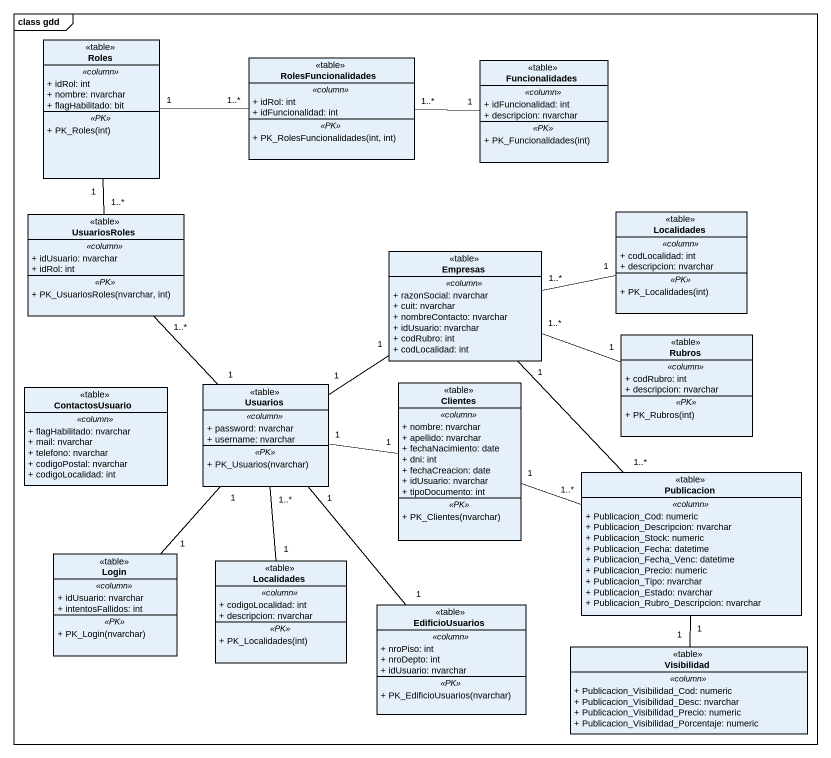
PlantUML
@startuml
mainframe class gdd
hide circle
hide empty members
skinparam classAttributeIconSize 0
class Roles <<table>> {
  .. <<column>> ..
  + idRol: int
  + nombre: nvarchar
  + flagHabilitado: bit
  .. <<PK>> ..
  + PK_Roles(int)
}
class RolesFuncionalidades <<table>> {
  .. <<column>> ..
  + idRol: int
  + idFuncionalidad: int
  .. <<PK>> ..
  + PK_RolesFuncionalidades(int, int)
}
class Funcionalidades <<table>> {
  .. <<column>> ..
  + idFuncionalidad: int
  + descripcion: nvarchar
  .. <<PK>> ..
  + PK_Funcionalidades(int)
}
class UsuariosRoles <<table>> {
  .. <<column>> ..
  + idUsuario: nvarchar
  + idRol: int
  .. <<PK>> ..
  + PK_UsuariosRoles(nvarchar, int)
}
class Localidades <<table>> {
  .. <<column>> ..
  + codLocalidad: int
  + descripcion: nvarchar
  .. <<PK>> ..
  + PK_Localidades(int)
}
class Empresas <<table>> {
  .. <<column>> ..
  + razonSocial: nvarchar
  + cuit: nvarchar
  + nombreContacto: nvarchar
  + idUsuario: nvarchar
  + codRubro: int
  + codLocalidad: int
}
class Rubros <<table>> {
  .. <<column>> ..
  + codRubro: int
  + descripcion: nvarchar
  .. <<PK>> ..
  + PK_Rubros(int)
}
class ContactosUsuario <<table>> {
  .. <<column>> ..
  + flagHabilitado: nvarchar
  + mail: nvarchar
  + telefono: nvarchar
  + codigoPostal: nvarchar
  + codigoLocalidad: int
}
class Usuarios <<table>> {
  .. <<column>> ..
  + password: nvarchar
  + username: nvarchar
  .. <<PK>> ..
  + PK_Usuarios(nvarchar)
}
class Clientes <<table>> {
  .. <<column>> ..
  + nombre: nvarchar
  + apellido: nvarchar
  + fechaNacimiento: date
  + dni: int
  + fechaCreacion: date
  + idUsuario: nvarchar
  + tipoDocumento: int
  .. <<PK>> ..
  + PK_Clientes(nvarchar)
}
class Publicacion <<table>> {
  .. <<column>> ..
  + Publicacion_Cod: numeric
  + Publicacion_Descripcion: nvarchar
  + Publicacion_Stock: numeric
  + Publicacion_Fecha: datetime
  + Publicacion_Fecha_Venc: datetime
  + Publicacion_Precio: numeric
  + Publicacion_Tipo: nvarchar
  + Publicacion_Estado: nvarchar
  + Publicacion_Rubro_Descripcion: nvarchar
}
class Login <<table>> {
  .. <<column>> ..
  + idUsuario: nvarchar
  + intentosFallidos: int
  .. <<PK>> ..
  + PK_Login(nvarchar)
}
class "Localidades" as Localidades_2 <<table>> {
  .. <<column>> ..
  + codigoLocalidad: int
  + descripcion: nvarchar
  .. <<PK>> ..
  + PK_Localidades(int)
}
class EdificioUsuarios <<table>> {
  .. <<column>> ..
  + nroPiso: int
  + nroDepto: int
  + idUsuario: nvarchar
  .. <<PK>> ..
  + PK_EdificioUsuarios(nvarchar)
}
class Visibilidad <<table>> {
  .. <<column>> ..
  + Publicacion_Visibilidad_Cod: numeric
  + Publicacion_Visibilidad_Desc: nvarchar
  + Publicacion_Visibilidad_Precio: numeric
  + Publicacion_Visibilidad_Porcentaje: numeric
}
RolesFuncionalidades "1..*" -left- "1" Roles
Funcionalidades "1" -left- "1..*" RolesFuncionalidades
UsuariosRoles "1..*" -up- "1" Roles
Localidades "1" -left- "1..*" Empresas
Empresas "1" -- "1" Usuarios
Rubros "1" -left- "1..*" Empresas
Usuarios "1" -up- "1..*" UsuariosRoles
Clientes "1" -left- "1" Usuarios
Publicacion "1..*" -up- "1" Empresas
Publicacion "1..*" -left- "1" Clientes
Publicacion "1" -- "1" Visibilidad
Login "1" -up- "1" Usuarios
Localidades_2 "1" -up- "1..*" Usuarios
EdificioUsuarios "1" -up- "1" Usuarios
@enduml
